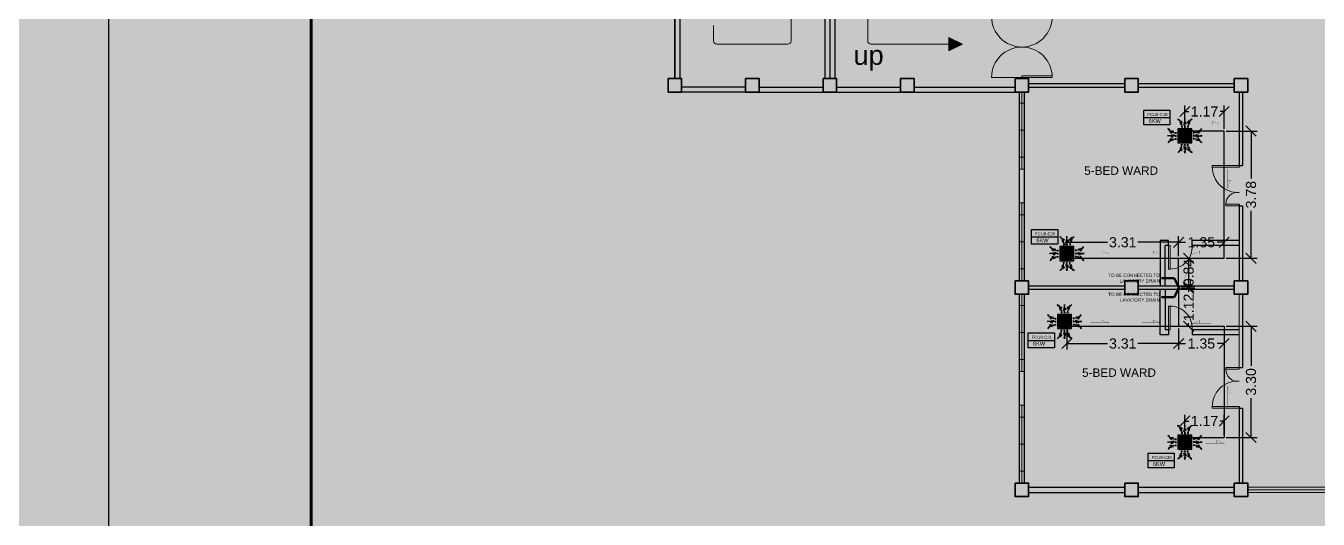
# Model space of a CAD drawing. Header units: millimetres. Extents: x -60 to 576, y -39 to 287.
# Drawn here: x 320.07 to 358.41, y 99.44 to 114.08 of the extents above; entities that cross this region are included whole.
import ezdxf

# ---------------------------------------------------------------- set-up
doc = ezdxf.new("R2010")
doc.units = ezdxf.units.MM
doc.header["$MEASUREMENT"] = 0
for name, color, linetype in [('AIR', 7, 'Continuous'), ('AIR-00', 7, 'Continuous'), ('AIR-01', 7, 'Continuous'), ('AIR-02', 7, 'Continuous'), ('AIR-04', 7, 'Continuous'), ('DRAIN PIPE', 7, 'Continuous'), ('fcu drain', 7, 'Continuous'), ('label', 7, 'Continuous'), ('Legends', 7, 'Continuous'), ('M-AC-TEXT', 7, 'Continuous'), ('template', 7, 'Continuous')]:
    doc.layers.add(name, color=color, linetype=linetype)
doc.styles.add('ar-dim-axis', font='romans.shx', dxfattribs={"width": 0.8})
doc.styles.add('OIP FONT', font='GOTHIC.TTF', dxfattribs={"height": 150})
doc.styles.get("Standard").update_dxf_attribs({"font": 'arial.ttf'})
doc.styles.add('SWISSLT175', font='swissl.ttf', dxfattribs={"height": 0.175})
doc.dimstyles.new('ar-dim-axis', dxfattribs={"dimtxt": 350, "dimasz": 250, "dimexe": 75, "dimexo": 75, "dimgap": 200, "dimtad": 1, "dimdec": 0, "dimzin": 12, "dimdsep": 46, "dimtxsty": 'ar-dim-axis', "dimblk": 'ARCHTICK', "dimcen": 120, "dimclrd": 11, "dimclre": 8, "dimclrt": 4, "dimadec": 0, "dimazin": 3, "dimtm": 1, "dimtfac": 1, "dimtdec": 0, "dimtix": 1, "dimtmove": 2, "dimatfit": 3, "dimldrblk": 'ARCHTICK', "dimfxl": 1, "dimtolj": 1, "dimtzin": 0, "dimarcsym": 1})
doc.dimstyles.new('Copy of dimension', dxfattribs={"dimtxt": 0.3, "dimasz": 0.3, "dimexe": 0.18, "dimexo": 0.0625, "dimgap": 0.09, "dimtad": 0, "dimzin": 0, "dimdsep": 46, "dimtxsty": 'Standard', "dimblk": 'OBLIQUE', "dimcen": 0.09, "dimclrd": 256, "dimclre": 256, "dimclrt": 256, "dimadec": 0, "dimazin": 0, "dimtfac": 1, "dimtofl": 0, "dimtmove": 0, "dimatfit": 3, "dimldrblk": 'OBLIQUE', "dimfxl": 1, "dimtolj": 1, "dimtzin": 0, "dimarcsym": 0})

# ---------------------------------------------------------------- blocks, each defined once
blk = doc.blocks.new('_ARCHTICK')
at = {"color": 0, "linetype": 'ByBlock', "const_width": 0.15}
blk.add_lwpolyline([(-0.5, -0.5), (0.5, 0.5)], dxfattribs=at)
blk = doc.blocks.new('FCU-13000P (CASSETTE SPLIT)')
at = {"layer": 'AIR-00', "ltscale": 3}
for p, q in [((0, 0.523), (0, 1)), ((-0.523, 0), (-1, 0)), ((-0.558, 0.193), (-0.487, 0.193)), ((-0.558, 0.162), (-0.487, 0.162)), ((-0.558, 0.016), (-0.487, 0.016)), ((-0.193, 0.558), (-0.193, 0.487)), ((-0.162, 0.558), (-0.162, 0.487)), ((-0.016, 0.558), (-0.016, 0.487)), ((0.016, 0.558), (0.016, 0.487)), ((0.162, 0.558), (0.162, 0.487)), ((0.193, 0.558), (0.193, 0.487)), ((0.558, 0.193), (0.487, 0.193)), ((0.558, 0.162), (0.487, 0.162)), ((0.558, 0.016), (0.487, 0.016)), ((0.523, 0), (1, 0)), ((-0.558, -0.016), (-0.487, -0.016)), ((-0.558, -0.162), (-0.487, -0.162)), ((-0.558, -0.193), (-0.487, -0.193)), ((-0.193, -0.558), (-0.193, -0.487)), ((-0.162, -0.558), (-0.162, -0.487)), ((-0.016, -0.558), (-0.016, -0.487)), ((0, -0.523), (0, -1)), ((0.016, -0.558), (0.016, -0.487)), ((0.162, -0.558), (0.162, -0.487)), ((0.193, -0.558), (0.193, -0.487)), ((0.558, -0.016), (0.487, -0.016)), ((0.558, -0.162), (0.487, -0.162)), ((0.558, -0.193), (0.487, -0.193))]:
    blk.add_line(p, q, dxfattribs=at)
at = {"layer": 'AIR-00'}
for p, q in [((0.295, -0.295), (-0.295, 0.295)), ((0.295, 0.295), (-0.295, -0.295))]:
    blk.add_line(p, q, dxfattribs=at)
at = {"layer": 'AIR-00', "ltscale": 3}
for points in [[(-0.335, 0.895), (-0.311, 0.932), (-0.416, 0.973)], [(-0.022, 0.89), (0.022, 0.89), (0, 1)], [(0.335, 0.895), (0.311, 0.932), (0.416, 0.973)], [(-0.89, 0.022), (-0.89, -0.022), (-1, 0)], [(-0.895, 0.335), (-0.932, 0.311), (-0.973, 0.416)], [(0.89, 0.022), (0.89, -0.022), (1, 0)], [(0.895, 0.335), (0.932, 0.311), (0.973, 0.416)], [(-0.895, -0.335), (-0.932, -0.311), (-0.973, -0.416)], [(0.895, -0.335), (0.932, -0.311), (0.973, -0.416)], [(-0.335, -0.895), (-0.311, -0.932), (-0.416, -0.973)], [(-0.022, -0.89), (0.022, -0.89), (0, -1)], [(0.335, -0.895), (0.311, -0.932), (0.416, -0.973)]]:
    blk.add_lwpolyline(points, close=True, dxfattribs=at)
at = {"layer": 'AIR-00'}
for points in [[(-0.323, 0.914, -0.171809), (-0.178, 0.558), (-0.178, 0.522)], [(0.323, 0.914, 0.171809), (0.178, 0.558), (0.178, 0.522)], [(-0.914, 0.323, 0.171809), (-0.558, 0.178), (-0.522, 0.178)], [(0.914, 0.323, -0.171809), (0.558, 0.178), (0.522, 0.178)], [(-0.914, -0.323, -0.171809), (-0.558, -0.178), (-0.522, -0.178)], [(-0.323, -0.914, 0.171809), (-0.178, -0.558), (-0.178, -0.522)], [(0.323, -0.914, -0.171809), (0.178, -0.558), (0.178, -0.522)], [(0.914, -0.323, 0.171809), (0.558, -0.178), (0.522, -0.178)]]:
    blk.add_lwpolyline(points, format="xyb", dxfattribs=at)
for points in [[(-0.26, -0.26), (0.26, -0.26), (0.26, 0.26), (-0.26, 0.26)], [(-0.21, -0.21), (0.21, -0.21), (0.21, 0.21), (-0.21, 0.21)], [(-0.16, -0.16), (0.16, -0.16), (0.16, 0.16), (-0.16, 0.16)], [(-0.11, -0.11), (0.11, -0.11), (0.11, 0.11), (-0.11, 0.11)], [(-0.06, -0.06), (0.06, -0.06), (0.06, 0.06), (-0.06, 0.06)]]:
    blk.add_lwpolyline(points, close=True, dxfattribs=at)
at = {"layer": 'AIR-00', "ltscale": 3}
for points in [[(-0.268, 0.84), (-0.231, 0.852), (-0.134, 0.882), (-0.422, 0.704), (0.005, 0.903), (-0.358, 0.645), (-0.239, 0.678), (-0.199, 0.69)], [(0.268, 0.84), (0.231, 0.852), (0.134, 0.882), (0.422, 0.704), (-0.005, 0.903), (0.358, 0.645), (0.239, 0.678), (0.199, 0.69)], [(-0.84, 0.268), (-0.852, 0.231), (-0.882, 0.134), (-0.704, 0.422), (-0.903, -0.005), (-0.645, 0.358), (-0.678, 0.239), (-0.69, 0.199)], [(0.84, 0.268), (0.852, 0.231), (0.882, 0.134), (0.704, 0.422), (0.903, -0.005), (0.645, 0.358), (0.678, 0.239), (0.69, 0.199)], [(-0.84, -0.268), (-0.852, -0.231), (-0.882, -0.134), (-0.704, -0.422), (-0.903, 0.005), (-0.645, -0.358), (-0.678, -0.239), (-0.69, -0.199)], [(-0.268, -0.84), (-0.231, -0.852), (-0.134, -0.882), (-0.422, -0.704), (0.005, -0.903), (-0.358, -0.645), (-0.239, -0.678), (-0.199, -0.69)], [(0.268, -0.84), (0.231, -0.852), (0.134, -0.882), (0.422, -0.704), (-0.005, -0.903), (0.358, -0.645), (0.239, -0.678), (0.199, -0.69)], [(0.84, -0.268), (0.852, -0.231), (0.882, -0.134), (0.704, -0.422), (0.903, 0.005), (0.645, -0.358), (0.678, -0.239), (0.69, -0.199)]]:
    blk.add_open_spline(points, degree=3, knots=[0.0032834, 0.0032834, 0.0032834, 0.0032834, 0.0712567, 0.1924075, 0.3347111, 0.5062145, 0.5813292, 0.5813292, 0.5813292, 0.5813292], dxfattribs=at)
for points in [[(0, 0.8), (0.077, 0.776), (-0.058, 0.755), (0.098, 0.718), (-0.087, 0.663), (0, 0.631)], [(-0.8, 0), (-0.776, -0.077), (-0.755, 0.058), (-0.718, -0.098), (-0.663, 0.087), (-0.631, 0)], [(0.8, 0), (0.776, -0.077), (0.755, 0.058), (0.718, -0.098), (0.663, 0.087), (0.631, 0)], [(0, -0.8), (0.077, -0.776), (-0.058, -0.755), (0.098, -0.718), (-0.087, -0.663), (0, -0.631)]]:
    blk.add_spline(points, degree=3, dxfattribs=at)
for points in [[(-0.416, 0.973), (-0.335, 0.895), (-0.311, 0.932)], [(0, 1), (-0.022, 0.89), (0.022, 0.89)], [(0.416, 0.973), (0.335, 0.895), (0.311, 0.932)], [(-1, 0), (-0.89, 0.022), (-0.89, -0.022)], [(-0.973, 0.416), (-0.895, 0.335), (-0.932, 0.311)], [(1, 0), (0.89, 0.022), (0.89, -0.022)], [(0.973, 0.416), (0.895, 0.335), (0.932, 0.311)], [(-0.973, -0.416), (-0.895, -0.335), (-0.932, -0.311)], [(0.973, -0.416), (0.895, -0.335), (0.932, -0.311)], [(-0.416, -0.973), (-0.335, -0.895), (-0.311, -0.932)], [(0, -1), (-0.022, -0.89), (0.022, -0.89)], [(0.416, -0.973), (0.335, -0.895), (0.311, -0.932)]]:
    blk.add_solid(points, dxfattribs=at)
at = {"layer": 'AIR-01'}
for points in [[(-0.373, 0.31), (-0.348, 0.31), (-0.348, -0.31), (-0.373, -0.31)], [(-0.31, 0.372), (0.31, 0.372), (0.31, 0.348), (-0.31, 0.348)], [(0.372, 0.31), (0.348, 0.31), (0.348, -0.31), (0.372, -0.31)], [(-0.31, -0.373), (0.31, -0.373), (0.31, -0.348), (-0.31, -0.348)]]:
    blk.add_lwpolyline(points, close=True, dxfattribs=at)
at = {"layer": 'AIR-02'}
blk.add_lwpolyline([(-0.26, -0.31), (0.26, -0.31, 0.414214), (0.31, -0.26), (0.31, 0.26, 0.414214), (0.26, 0.31), (-0.26, 0.31, 0.414214), (-0.31, 0.26), (-0.31, -0.26, 0.414214)], format="xyb", close=True, dxfattribs=at)
at = {"layer": 'AIR-04'}
blk.add_lwpolyline([(-0.41, -0.41), (0.41, -0.41), (0.41, 0.41), (-0.41, 0.41)], close=True, dxfattribs=at)
blk = doc.blocks.new('_Oblique')
at = {"color": 0, "linetype": 'ByBlock', "lineweight": -2}
blk.add_line((-0.5, -0.5), (0.5, 0.5), dxfattribs=at)
blk = doc.blocks.new('*D230')
at = {"lineweight": -2, "transparency": 16777216}
for p, q in [((354.458, 111.02), (354.458, 111.716)), ((355.624, 111.02), (355.624, 111.716)), ((354.458, 111.536), (354.576, 111.536)), ((355.624, 111.536), (355.507, 111.536))]:
    blk.add_line(p, q, dxfattribs=at)
at = {"layer": 'Defpoints', "color": 0, "transparency": 16777216}
for p in [(355.624, 111.536), (354.458, 110.958), (355.624, 110.958)]:
    blk.add_point(p, dxfattribs=at)
at = {"lineweight": -2, "transparency": 16777216, "xscale": 0.3, "yscale": 0.3, "zscale": 0.3, "rotation": 180}
blk.add_blockref('_Oblique', (354.458, 111.536), dxfattribs=at)
at = {"lineweight": -2, "transparency": 16777216, "xscale": 0.3, "yscale": 0.3, "zscale": 0.3}
blk.add_blockref('_Oblique', (355.624, 111.536), dxfattribs=at)
at = {"transparency": 16777216, "insert": (355.041, 111.536), "char_height": 0.3, "attachment_point": 5}
blk.add_mtext('\\A1;1.17', dxfattribs=at)
blk = doc.blocks.new('*D231')
at = {"lineweight": -2, "transparency": 16777216}
for p, q in [((355.686, 110.958), (356.602, 110.958)), ((356.422, 110.958), (356.422, 109.549)), ((356.422, 107.181), (356.422, 108.59)), ((355.686, 107.181), (356.602, 107.181))]:
    blk.add_line(p, q, dxfattribs=at)
at = {"layer": 'Defpoints', "color": 0, "transparency": 16777216}
for p in [(355.624, 110.958), (355.624, 107.181), (356.422, 107.181)]:
    blk.add_point(p, dxfattribs=at)
at = {"lineweight": -2, "transparency": 16777216, "xscale": 0.3, "yscale": 0.3, "zscale": 0.3}
for p, rotation in [((356.422, 110.958), 90), ((356.422, 107.181), 270)]:
    blk.add_blockref('_Oblique', p, dxfattribs=dict(at, rotation=rotation))
at = {"transparency": 16777216, "insert": (356.422, 109.07), "char_height": 0.3, "attachment_point": 5, "rotation": 90}
blk.add_mtext('\\A1;3.78', dxfattribs=at)
blk = doc.blocks.new('*D232')
at = {"lineweight": -2, "transparency": 16777216}
for p, q in [((354.273, 107.244), (354.273, 107.836)), ((355.624, 107.244), (355.624, 107.836)), ((354.273, 107.656), (354.482, 107.656)), ((355.624, 107.656), (355.415, 107.656))]:
    blk.add_line(p, q, dxfattribs=at)
at = {"layer": 'Defpoints', "color": 0, "transparency": 16777216}
for p in [(354.273, 107.656), (354.273, 107.181), (355.624, 107.181)]:
    blk.add_point(p, dxfattribs=at)
at = {"lineweight": -2, "transparency": 16777216, "xscale": 0.3, "yscale": 0.3, "zscale": 0.3, "rotation": 180}
blk.add_blockref('_Oblique', (354.273, 107.656), dxfattribs=at)
at = {"lineweight": -2, "transparency": 16777216, "xscale": 0.3, "yscale": 0.3, "zscale": 0.3}
blk.add_blockref('_Oblique', (355.624, 107.656), dxfattribs=at)
at = {"transparency": 16777216, "insert": (354.948, 107.656), "char_height": 0.3, "attachment_point": 5}
blk.add_mtext('\\A1;1.35', dxfattribs=at)
blk = doc.blocks.new('*D233')
at = {"lineweight": -2, "transparency": 16777216}
for p, q in [((350.958, 107.244), (350.958, 107.836)), ((354.273, 107.244), (354.273, 107.836)), ((350.958, 107.656), (352.165, 107.656)), ((354.273, 107.656), (353.066, 107.656))]:
    blk.add_line(p, q, dxfattribs=at)
at = {"layer": 'Defpoints', "color": 0, "transparency": 16777216}
for p in [(350.958, 107.656), (350.958, 107.181), (354.273, 107.181)]:
    blk.add_point(p, dxfattribs=at)
at = {"lineweight": -2, "transparency": 16777216, "xscale": 0.3, "yscale": 0.3, "zscale": 0.3, "rotation": 180}
blk.add_blockref('_Oblique', (350.958, 107.656), dxfattribs=at)
at = {"lineweight": -2, "transparency": 16777216, "xscale": 0.3, "yscale": 0.3, "zscale": 0.3}
blk.add_blockref('_Oblique', (354.273, 107.656), dxfattribs=at)
at = {"transparency": 16777216, "insert": (352.616, 107.656), "char_height": 0.3, "attachment_point": 5}
blk.add_mtext('\\A1;3.31', dxfattribs=at)
blk = doc.blocks.new('*D234')
at = {"lineweight": -2, "transparency": 16777216}
for p, q in [((354.335, 107.181), (354.751, 107.181)), ((354.571, 107.181), (354.571, 106.338)), ((354.335, 106.338), (354.751, 106.338))]:
    blk.add_line(p, q, dxfattribs=at)
at = {"layer": 'Defpoints', "color": 0, "transparency": 16777216}
for p in [(354.273, 107.181), (354.273, 106.338), (354.571, 106.338)]:
    blk.add_point(p, dxfattribs=at)
at = {"lineweight": -2, "transparency": 16777216, "xscale": 0.3, "yscale": 0.3, "zscale": 0.3}
for p, rotation in [((354.571, 107.181), 90), ((354.571, 106.338), 270)]:
    blk.add_blockref('_Oblique', p, dxfattribs=dict(at, rotation=rotation))
at = {"transparency": 16777216, "insert": (354.571, 106.76), "char_height": 0.3, "attachment_point": 5, "rotation": 90}
blk.add_mtext('\\A1;0.84', dxfattribs=at)
blk = doc.blocks.new('*D235')
at = {"lineweight": -2, "transparency": 16777216}
for p, q in [((354.335, 106.288), (354.751, 106.288)), ((354.571, 106.288), (354.571, 106.19)), ((354.335, 105.164), (354.751, 105.164)), ((354.571, 105.164), (354.571, 105.262))]:
    blk.add_line(p, q, dxfattribs=at)
at = {"layer": 'Defpoints', "color": 0, "transparency": 16777216}
for p in [(354.273, 106.288), (354.273, 105.164), (354.571, 105.164)]:
    blk.add_point(p, dxfattribs=at)
at = {"lineweight": -2, "transparency": 16777216, "xscale": 0.3, "yscale": 0.3, "zscale": 0.3}
for p, rotation in [((354.571, 106.288), 90), ((354.571, 105.164), 270)]:
    blk.add_blockref('_Oblique', p, dxfattribs=dict(at, rotation=rotation))
at = {"transparency": 16777216, "insert": (354.571, 105.726), "char_height": 0.3, "attachment_point": 5, "rotation": 90}
blk.add_mtext('\\A1;1.12', dxfattribs=at)
blk = doc.blocks.new('*D236')
at = {"lineweight": -2, "transparency": 16777216}
for p, q in [((350.958, 105.101), (350.958, 104.472)), ((354.273, 105.101), (354.273, 104.472)), ((350.958, 104.652), (352.165, 104.652)), ((354.273, 104.652), (353.066, 104.652))]:
    blk.add_line(p, q, dxfattribs=at)
at = {"layer": 'Defpoints', "color": 0, "transparency": 16777216}
for p in [(350.958, 105.164), (354.273, 105.164), (350.958, 104.652)]:
    blk.add_point(p, dxfattribs=at)
at = {"lineweight": -2, "transparency": 16777216, "xscale": 0.3, "yscale": 0.3, "zscale": 0.3, "rotation": 180}
blk.add_blockref('_Oblique', (350.958, 104.652), dxfattribs=at)
at = {"lineweight": -2, "transparency": 16777216, "xscale": 0.3, "yscale": 0.3, "zscale": 0.3}
blk.add_blockref('_Oblique', (354.273, 104.652), dxfattribs=at)
at = {"transparency": 16777216, "insert": (352.616, 104.652), "char_height": 0.3, "attachment_point": 5}
blk.add_mtext('\\A1;3.31', dxfattribs=at)
blk = doc.blocks.new('*D237')
at = {"lineweight": -2, "transparency": 16777216}
for p, q in [((354.273, 105.101), (354.273, 104.472)), ((355.624, 105.101), (355.624, 104.472)), ((354.273, 104.652), (354.482, 104.652)), ((355.624, 104.652), (355.415, 104.652))]:
    blk.add_line(p, q, dxfattribs=at)
at = {"layer": 'Defpoints', "color": 0, "transparency": 16777216}
for p in [(354.273, 105.164), (355.624, 105.164), (355.624, 104.652)]:
    blk.add_point(p, dxfattribs=at)
at = {"lineweight": -2, "transparency": 16777216, "xscale": 0.3, "yscale": 0.3, "zscale": 0.3, "rotation": 180}
blk.add_blockref('_Oblique', (354.273, 104.652), dxfattribs=at)
at = {"lineweight": -2, "transparency": 16777216, "xscale": 0.3, "yscale": 0.3, "zscale": 0.3}
blk.add_blockref('_Oblique', (355.624, 104.652), dxfattribs=at)
at = {"transparency": 16777216, "insert": (354.948, 104.652), "char_height": 0.3, "attachment_point": 5}
blk.add_mtext('\\A1;1.35', dxfattribs=at)
blk = doc.blocks.new('*D238')
at = {"lineweight": -2, "transparency": 16777216}
for p, q in [((355.686, 105.164), (356.602, 105.164)), ((356.422, 105.164), (356.422, 103.993)), ((356.422, 101.865), (356.422, 103.035)), ((355.686, 101.865), (356.602, 101.865))]:
    blk.add_line(p, q, dxfattribs=at)
at = {"layer": 'Defpoints', "color": 0, "transparency": 16777216}
for p in [(355.624, 105.164), (355.624, 101.865), (356.422, 101.865)]:
    blk.add_point(p, dxfattribs=at)
at = {"lineweight": -2, "transparency": 16777216, "xscale": 0.3, "yscale": 0.3, "zscale": 0.3}
for p, rotation in [((356.422, 105.164), 90), ((356.422, 101.865), 270)]:
    blk.add_blockref('_Oblique', p, dxfattribs=dict(at, rotation=rotation))
at = {"transparency": 16777216, "insert": (356.422, 103.514), "char_height": 0.3, "attachment_point": 5, "rotation": 90}
blk.add_mtext('\\A1;3.30', dxfattribs=at)
blk = doc.blocks.new('*D239')
at = {"lineweight": -2, "transparency": 16777216}
for p, q in [((354.458, 101.928), (354.458, 102.535)), ((355.624, 101.928), (355.624, 102.535)), ((354.458, 102.355), (354.576, 102.355)), ((355.624, 102.355), (355.507, 102.355))]:
    blk.add_line(p, q, dxfattribs=at)
at = {"layer": 'Defpoints', "color": 0, "transparency": 16777216}
for p in [(354.458, 102.355), (354.458, 101.865), (355.624, 101.865)]:
    blk.add_point(p, dxfattribs=at)
at = {"lineweight": -2, "transparency": 16777216, "xscale": 0.3, "yscale": 0.3, "zscale": 0.3, "rotation": 180}
blk.add_blockref('_Oblique', (354.458, 102.355), dxfattribs=at)
at = {"lineweight": -2, "transparency": 16777216, "xscale": 0.3, "yscale": 0.3, "zscale": 0.3}
blk.add_blockref('_Oblique', (355.624, 102.355), dxfattribs=at)
at = {"transparency": 16777216, "insert": (355.041, 102.355), "char_height": 0.3, "attachment_point": 5}
blk.add_mtext('\\A1;1.17', dxfattribs=at)

msp = doc.modelspace()

# ---------------------------------------------------------------- linework, layer by layer
at = {"color": 8, "lineweight": 9}
for p, q in [((342.773, 113.634), (342.773, 127.588)), ((345.048, 127.588), (345.048, 113.634)), ((340.473, 114.088), (340.473, 113.634)), ((340.573, 113.534), (342.673, 113.534)), ((345.148, 113.534), (347.456, 113.534)), ((347.456, 113.534), (347.456, 113.734)), ((347.856, 113.534), (347.456, 113.734)), ((347.456, 113.534), (347.456, 113.334)), ((347.856, 113.534), (347.456, 113.334)), ((347.466, 113.534), (347.466, 113.729)), ((347.466, 113.534), (347.466, 113.339)), ((347.476, 113.534), (347.476, 113.724)), ((347.476, 113.534), (347.476, 113.344)), ((347.486, 113.719), (347.486, 113.534)), ((347.486, 113.534), (347.486, 113.349)), ((347.496, 113.714), (347.496, 113.534)), ((347.496, 113.534), (347.496, 113.354)), ((347.506, 113.709), (347.506, 113.534)), ((347.506, 113.534), (347.506, 113.359)), ((347.516, 113.704), (347.516, 113.534)), ((347.516, 113.534), (347.516, 113.364)), ((347.526, 113.699), (347.526, 113.534)), ((347.526, 113.534), (347.526, 113.369)), ((347.536, 113.694), (347.536, 113.534)), ((347.536, 113.534), (347.536, 113.374)), ((347.546, 113.689), (347.546, 113.534)), ((347.546, 113.689), (347.546, 113.534)), ((347.546, 113.534), (347.546, 113.379)), ((347.546, 113.534), (347.546, 113.379)), ((347.556, 113.684), (347.556, 113.534)), ((347.556, 113.534), (347.556, 113.384)), ((347.566, 113.679), (347.566, 113.534)), ((347.566, 113.534), (347.566, 113.389)), ((347.576, 113.674), (347.576, 113.534)), ((347.576, 113.534), (347.576, 113.394)), ((347.586, 113.669), (347.586, 113.534)), ((347.586, 113.534), (347.586, 113.399)), ((347.596, 113.664), (347.596, 113.534)), ((347.596, 113.534), (347.596, 113.404)), ((347.606, 113.659), (347.606, 113.534)), ((347.606, 113.534), (347.606, 113.409)), ((347.616, 113.654), (347.616, 113.534)), ((347.616, 113.534), (347.616, 113.414)), ((347.626, 113.649), (347.626, 113.534)), ((347.626, 113.534), (347.626, 113.419)), ((347.636, 113.644), (347.636, 113.534)), ((347.636, 113.534), (347.636, 113.424)), ((347.646, 113.639), (347.646, 113.534)), ((347.646, 113.534), (347.646, 113.429)), ((347.656, 113.634), (347.656, 113.534)), ((347.656, 113.534), (347.656, 113.434)), ((347.666, 113.629), (347.666, 113.534)), ((347.666, 113.534), (347.666, 113.439)), ((347.676, 113.624), (347.676, 113.534)), ((347.676, 113.534), (347.676, 113.444)), ((347.686, 113.619), (347.686, 113.534)), ((347.686, 113.534), (347.686, 113.449)), ((347.696, 113.614), (347.696, 113.534)), ((347.696, 113.534), (347.696, 113.454)), ((347.706, 113.609), (347.706, 113.534)), ((347.706, 113.534), (347.706, 113.459)), ((347.716, 113.604), (347.716, 113.534)), ((347.716, 113.534), (347.716, 113.464)), ((347.726, 113.599), (347.726, 113.534)), ((347.726, 113.534), (347.726, 113.469)), ((347.736, 113.594), (347.736, 113.534)), ((347.736, 113.534), (347.736, 113.474)), ((347.746, 113.589), (347.746, 113.534)), ((347.746, 113.534), (347.746, 113.479)), ((347.756, 113.584), (347.756, 113.534)), ((347.756, 113.534), (347.756, 113.484)), ((347.766, 113.579), (347.766, 113.534)), ((347.766, 113.534), (347.766, 113.489)), ((347.776, 113.574), (347.776, 113.534)), ((347.776, 113.534), (347.776, 113.494)), ((347.786, 113.569), (347.786, 113.534)), ((347.786, 113.534), (347.786, 113.499)), ((347.796, 113.564), (347.796, 113.534)), ((347.796, 113.534), (347.796, 113.504)), ((347.806, 113.559), (347.806, 113.534)), ((347.806, 113.534), (347.806, 113.509)), ((347.816, 113.554), (347.816, 113.534)), ((347.816, 113.534), (347.816, 113.514)), ((347.826, 113.549), (347.826, 113.534)), ((347.826, 113.534), (347.826, 113.519)), ((347.836, 113.544), (347.836, 113.534)), ((347.836, 113.534), (347.836, 113.524)), ((347.846, 113.539), (347.846, 113.534)), ((347.846, 113.534), (347.846, 113.529)), ((354.623, 106.563), (354.623, 106.363)), ((354.623, 106.363), (355.123, 106.363)), ((354.623, 106.263), (355.123, 106.263))]:
    msp.add_line(p, q, dxfattribs=at)
at = {"color": 8, "lineweight": 25}
for p, q in [((343.773, 114.688), (343.773, 112.513)), ((344.073, 114.688), (344.073, 112.513)), ((339.323, 112.513), (339.323, 114.338)), ((339.323, 114.338), (339.323, 112.513)), ((339.473, 114.338), (339.473, 112.513)), ((343.923, 114.388), (343.923, 112.513)), ((349.548, 112.55), (349.698, 112.55)), ((349.548, 112.513), (349.548, 112.55)), ((349.698, 112.513), (349.698, 112.55)), ((341.423, 112.263), (339.523, 112.263)), ((341.423, 112.113), (339.523, 112.113)), ((341.823, 112.263), (343.723, 112.263)), ((341.823, 112.113), (346.023, 112.113)), ((344.123, 112.263), (346.023, 112.263)), ((346.423, 112.263), (349.423, 112.263)), ((346.423, 112.113), (349.423, 112.113))]:
    msp.add_line(p, q, dxfattribs=at)
at = {"color": 8, "linetype": 'ByBlock', "lineweight": 25}
for p, q in [((349.548, 113.453), (349.548, 113.447)), ((349.698, 113.453), (349.698, 113.447)), ((349.548, 112.55), (349.548, 112.538)), ((349.698, 112.55), (349.698, 112.538)), ((349.823, 112.363), (352.673, 112.363)), ((353.073, 112.363), (355.923, 112.363)), ((349.548, 106.513), (349.548, 112.113)), ((349.698, 106.513), (349.698, 112.113)), ((349.823, 112.263), (352.673, 112.263)), ((353.073, 112.263), (355.923, 112.263)), ((356.073, 112.113), (356.073, 109.888)), ((356.173, 112.113), (356.173, 109.938)), ((356.073, 109.938), (356.173, 109.938)), ((356.073, 108.788), (356.073, 106.513)), ((356.073, 108.738), (356.173, 108.738)), ((356.173, 108.738), (356.173, 106.513)), ((353.723, 107.713), (353.723, 106.363)), ((354.673, 107.563), (354.673, 107.713)), ((349.823, 106.363), (352.673, 106.363)), ((349.823, 106.263), (352.673, 106.263)), ((353.073, 106.363), (355.923, 106.363)), ((353.073, 106.263), (355.923, 106.263)), ((353.723, 104.913), (353.723, 106.263)), ((349.548, 100.513), (349.548, 106.113)), ((349.698, 100.513), (349.698, 106.113)), ((356.173, 106.113), (356.173, 103.938)), ((356.073, 103.938), (356.173, 103.938)), ((356.073, 102.788), (356.073, 100.513)), ((356.073, 102.738), (356.173, 102.738)), ((356.173, 102.738), (356.173, 100.513)), ((349.823, 100.388), (352.673, 100.388)), ((349.823, 100.238), (352.673, 100.238)), ((353.073, 100.388), (355.923, 100.388)), ((353.073, 100.238), (355.923, 100.238))]:
    msp.add_line(p, q, dxfattribs=at)
at = {"color": 8, "lineweight": 13}
for p, q in [((349.623, 112.55), (348.723, 112.55)), ((350.523, 112.6), (349.623, 112.6)), ((349.623, 112.6), (349.623, 112.55)), ((349.623, 112.55), (350.523, 112.55)), ((350.523, 112.55), (350.523, 112.6))]:
    msp.add_line(p, q, dxfattribs=at)
at = {"color": 8, "linetype": 'ByBlock', "lineweight": 9}
for p, q in [((349.623, 112.113), (349.623, 109.825)), ((349.548, 110.981), (349.548, 111.781)), ((349.548, 111.781), (349.698, 111.781)), ((349.698, 111.781), (349.698, 110.181)), ((349.548, 110.981), (349.698, 110.981)), ((349.698, 110.181), (349.548, 110.181)), ((349.548, 109.825), (349.698, 109.825)), ((349.548, 108.825), (349.698, 108.825)), ((349.623, 108.825), (349.623, 106.513)), ((349.548, 107.669), (349.548, 108.469)), ((349.548, 108.469), (349.698, 108.469)), ((349.698, 108.469), (349.698, 106.869)), ((349.548, 107.669), (349.698, 107.669)), ((349.698, 106.869), (349.548, 106.869)), ((349.623, 106.113), (349.623, 103.825)), ((349.548, 104.981), (349.548, 105.781)), ((349.548, 105.781), (349.698, 105.781)), ((349.698, 105.781), (349.698, 104.181)), ((349.548, 104.981), (349.698, 104.981)), ((349.698, 104.181), (349.548, 104.181)), ((349.548, 103.825), (349.698, 103.825)), ((349.548, 102.825), (349.698, 102.825)), ((349.623, 102.825), (349.623, 100.513)), ((349.548, 101.669), (349.548, 102.469)), ((349.548, 102.469), (349.698, 102.469)), ((349.698, 102.469), (349.698, 100.869)), ((349.548, 101.669), (349.698, 101.669)), ((349.698, 100.869), (349.548, 100.869)), ((359.023, 100.388), (356.323, 100.388)), ((356.323, 100.313), (359.023, 100.313)), ((356.323, 100.238), (359.023, 100.238))]:
    msp.add_line(p, q, dxfattribs=at)
at = {"color": 8, "linetype": 'ByBlock', "lineweight": 25, "ltscale": 0.3}
for p, q in [((353.973, 107.713), (353.723, 107.713)), ((353.973, 107.563), (353.873, 107.563)), ((353.873, 106.363), (353.873, 107.563)), ((353.973, 107.563), (353.973, 107.713)), ((356.073, 107.713), (354.673, 107.713)), ((356.073, 107.563), (354.673, 107.563)), ((353.873, 106.263), (353.873, 105.063)), ((353.973, 104.913), (353.723, 104.913)), ((353.973, 105.063), (353.873, 105.063)), ((353.973, 105.063), (353.973, 104.913)), ((356.073, 105.063), (354.673, 105.063)), ((354.673, 105.063), (354.673, 104.913)), ((356.073, 104.913), (354.673, 104.913))]:
    msp.add_line(p, q, dxfattribs=at)
at = {"color": 8, "linetype": 'ByBlock', "lineweight": 13}
msp.add_line((356.073, 106.113), (356.073, 103.888), dxfattribs=at)
at = {"color": 8, "lineweight": 35}
for points in [[(339.123, 112.513), (339.523, 112.513), (339.523, 112.113), (339.123, 112.113)], [(341.423, 112.513), (341.823, 112.513), (341.823, 112.113), (341.423, 112.113)], [(343.723, 112.513), (344.123, 112.513), (344.123, 112.113), (343.723, 112.113)], [(346.023, 112.513), (346.423, 112.513), (346.423, 112.113), (346.023, 112.113)]]:
    msp.add_lwpolyline(points, close=True, dxfattribs=at)
at = {"color": 8, "linetype": 'ByBlock', "lineweight": 35}
for points in [[(349.423, 112.513), (349.823, 112.513), (349.823, 112.113), (349.423, 112.113)], [(352.673, 112.513), (353.073, 112.513), (353.073, 112.113), (352.673, 112.113)], [(355.923, 112.513), (356.323, 112.513), (356.323, 112.113), (355.923, 112.113)], [(349.423, 106.513), (349.823, 106.513), (349.823, 106.113), (349.423, 106.113)], [(352.673, 106.513), (353.073, 106.513), (353.073, 106.113), (352.673, 106.113)], [(355.923, 106.513), (356.323, 106.513), (356.323, 106.113), (355.923, 106.113)], [(349.423, 100.513), (349.823, 100.513), (349.823, 100.113), (349.423, 100.113)], [(352.673, 100.513), (353.073, 100.513), (353.073, 100.113), (352.673, 100.113)], [(355.923, 100.513), (356.323, 100.513), (356.323, 100.113), (355.923, 100.113)]]:
    msp.add_lwpolyline(points, close=True, dxfattribs=at)
at = {"color": 8, "lineweight": 9}
for points in [[(349.548, 112.113), (349.698, 112.113), (349.698, 109.825), (349.548, 109.825)], [(349.548, 108.825), (349.698, 108.825), (349.698, 106.513), (349.548, 106.513)], [(349.548, 106.113), (349.698, 106.113), (349.698, 103.825), (349.548, 103.825)], [(349.548, 102.825), (349.698, 102.825), (349.698, 100.513), (349.548, 100.513)]]:
    msp.add_lwpolyline(points, close=True, dxfattribs=at)
at = {"color": 8, "lineweight": 13, "ltscale": 0.03}
for points in [[(356.073, 109.888), (356.073, 109.938), (355.273, 109.938), (355.273, 109.888)], [(356.073, 108.738), (356.073, 108.788), (355.673, 108.788), (355.673, 108.738)], [(353.973, 107.563), (354.023, 107.563), (354.023, 106.863), (353.973, 106.863)], [(353.973, 105.063), (354.023, 105.063), (354.023, 105.763), (353.973, 105.763)], [(356.073, 103.938), (356.073, 103.888), (355.673, 103.888), (355.673, 103.938)], [(356.073, 102.788), (356.073, 102.738), (355.273, 102.738), (355.273, 102.788)]]:
    msp.add_lwpolyline(points, close=True, dxfattribs=at)
at = {"color": 8, "lineweight": 13}
for centre, start, end in [((349.623, 114.35), 180, 0), ((349.623, 112.55), 0, 180)]:
    msp.add_arc(centre, 0.9, start, end, dxfattribs=at)
at = {"color": 8, "lineweight": 9}
for centre, start, end in [((340.573, 113.634), 180, 270), ((342.673, 113.634), 270, 0), ((345.148, 113.634), 180, 270)]:
    msp.add_arc(centre, 0.1, start, end, dxfattribs=at)
at = {"color": 8, "lineweight": 13, "ltscale": 0.03}
for centre, radius, start, end in [((356.025, 109.888), 0.752, 180, 273.6952), ((356.026, 108.788), 0.353, 82.3719, 180), ((354.023, 107.514), 0.652, 270, 4.2422), ((354.023, 105.111), 0.652, 355.7578, 90), ((356.025, 102.788), 0.752, 86.3048, 180), ((356.026, 103.888), 0.353, 180, 277.6281)]:
    msp.add_arc(centre, radius, start, end, dxfattribs=at)
at = {"layer": 'DRAIN PIPE', "color": 7, "linetype": 'Continuous', "const_width": 0.005}
for points in [[(354.951, 111.155), (355.511, 111.155), (355.276, 111.244), (355.276, 111.155)], [(355.724, 109.828), (355.724, 109.267), (355.813, 109.502), (355.724, 109.502)], [(351.652, 107.308), (352.213, 107.308), (351.978, 107.397), (351.978, 107.308)], [(353.192, 107.308), (353.753, 107.308), (353.518, 107.397), (353.518, 107.308)], [(355.229, 107.301), (354.669, 107.301), (354.904, 107.39), (354.904, 107.301)], [(354.425, 107.074), (354.425, 106.514), (354.514, 106.749), (354.425, 106.749)], [(354.405, 105.372), (354.405, 105.932), (354.494, 105.697), (354.405, 105.697)], [(351.652, 105.265), (352.213, 105.265), (351.978, 105.354), (351.978, 105.265)], [(353.192, 105.265), (353.753, 105.265), (353.518, 105.354), (353.518, 105.265)], [(355.229, 105.25), (354.669, 105.25), (354.904, 105.339), (354.904, 105.25)], [(355.723, 102.83), (355.723, 103.39), (355.812, 103.155), (355.723, 103.155)], [(355.072, 101.698), (355.632, 101.698), (355.397, 101.787), (355.397, 101.698)]]:
    msp.add_lwpolyline(points, dxfattribs=at)
at = {"layer": 'fcu drain', "linetype": 'Continuous'}
for p, q in [((355.624, 110.958), (354.458, 110.958)), ((350.958, 107.181), (355.624, 107.181)), ((350.958, 105.164), (355.624, 105.164)), ((354.458, 101.865), (355.624, 101.865))]:
    msp.add_line(p, q, dxfattribs=at)
at = {"layer": 'fcu drain'}
for p, q in [((355.624, 107.181), (355.624, 110.958)), ((354.273, 106.338), (354.273, 107.181)), ((354.273, 106.288), (354.273, 105.164)), ((355.624, 105.164), (355.624, 101.865))]:
    msp.add_line(p, q, dxfattribs=at)
at = {"layer": 'fcu drain', "linetype": 'Continuous'}
for centre in [(354.273, 106.338), (354.273, 106.288)]:
    msp.add_circle(centre, 0.0183, dxfattribs=at)
at = {"layer": 'fcu drain', "color": 2, "linetype": 'Continuous'}
for centre in [(354.273, 106.338), (354.273, 106.288)]:
    msp.add_circle(centre, 0.00904, dxfattribs=at)
at = {"layer": 'Legends', "linetype": 'Continuous', "lineweight": 25}
for p, q in [((353.238, 111.358), (354.017, 111.358)), ((349.909, 107.817), (350.688, 107.817)), ((349.807, 104.748), (350.586, 104.748)), ((353.365, 101.18), (354.144, 101.18))]:
    msp.add_line(p, q, dxfattribs=at)
at = {"layer": 'Legends'}
for points in [[(353.238, 111.576), (354.017, 111.576), (354.017, 111.139), (353.238, 111.139)], [(349.909, 108.035), (350.688, 108.035), (350.688, 107.598), (349.909, 107.598)], [(349.807, 104.966), (350.586, 104.966), (350.586, 104.529), (349.807, 104.529)], [(353.365, 101.398), (354.144, 101.398), (354.144, 100.961), (353.365, 100.961)]]:
    msp.add_lwpolyline(points, close=True, dxfattribs=at)
at = {"layer": 'template'}
msp.add_line((322.519, 149.975), (322.519, 79.579), dxfattribs=at)
at = {"layer": 'template', "linetype": 'Continuous', "const_width": 0.0853}
msp.add_lwpolyline([(328.536, 82.588), (418.787, 82.588), (418.787, 146.967), (328.536, 146.967)], close=True, dxfattribs=at)

# ---------------------------------------------------------------- block references
at = {"layer": 'AIR', "xscale": 0.5113536813550488, "yscale": 0.5113536813550488, "zscale": 0.5113536813550488}
for p in [(354.458, 110.816), (350.958, 107.321), (350.887, 105.304), (354.457, 101.725)]:
    msp.add_blockref('FCU-13000P (CASSETTE SPLIT)', p, dxfattribs=at)

# ---------------------------------------------------------------- texts
at = {"color": 8, "lineweight": -2, "ltscale": 0.4, "insert": (345.074, 113.123), "char_height": 0.5778, "attachment_point": 5, "line_spacing_factor": 0.9, "style": 'SWISSLT175'}
msp.add_mtext('up', dxfattribs=at)
at = {"layer": 'label', "color": 8, "linetype": 'ByBlock', "lineweight": 9, "ltscale": 0.4, "char_height": 0.25, "attachment_point": 5, "line_spacing_factor": 0.8, "style": 'SWISSLT175'}
for insert in [(352.567, 109.781), (352.504, 103.788)]:
    msp.add_mtext('5-BED WARD', dxfattribs=dict(at, insert=insert))
at = {"layer": 'Legends', "linetype": 'Continuous', "lineweight": 25, "attachment_point": 1}
for s, width, insert, char_height in [('FCU9-C19', 0.44811, (353.343, 111.493), 0.09), ('6KW', 0.23674, (353.382, 111.317), 0.12), ('FCU9-C20', 0.44811, (350.014, 107.952), 0.09), ('6KW', 0.23674, (350.052, 107.776), 0.12), ('FCU9-C21', 0.44811, (349.912, 104.883), 0.09), ('6KW', 0.23674, (349.951, 104.707), 0.12), ('FCU9-C20', 0.44811, (353.47, 101.315), 0.09), ('6KW', 0.23674, (353.509, 101.139), 0.12)]:
    msp.add_mtext_dynamic_manual_height_columns(s, width=width, gutter_width=1.011, heights=[0], dxfattribs=dict(at, insert=insert, char_height=char_height))
at = {"layer": 'M-AC-TEXT', "char_height": 0.09822, "width": 1.56657, "attachment_point": 6, "style": 'OIP FONT'}
for insert in [(353.717, 106.594), (353.716, 106.026)]:
    msp.add_mtext('TO BE CONNECTED TO LAVATORY DRAIN', dxfattribs=dict(at, insert=insert))

# ---------------------------------------------------------------- dimensions: what is measured, and where the dimension line sits
for base, p1, p2, picture, middle in [((355.624, 111.536), (354.458, 110.958), (355.624, 110.958), '*D230', (355.041, 111.536)), ((350.9584, 107.6557), (354.273, 107.1814), (350.9584, 107.1814), '*D233', (352.6157, 107.6557)), ((354.273, 107.656), (355.624, 107.181), (354.273, 107.181), '*D232', (354.948, 107.656)), ((350.9584, 104.6519), (354.273, 105.1638), (350.9584, 105.1638), '*D236', (352.6157, 104.6519)), ((355.624, 104.652), (354.273, 105.164), (355.624, 105.164), '*D237', (354.948, 104.652)), ((354.458, 102.355), (355.624, 101.865), (354.458, 101.865), '*D239', (355.041, 102.355))]:
    dim = msp.add_linear_dim(base=base, p1=p1, p2=p2, dimstyle='Copy of dimension')
    dim.commit()
    dim.dimension.update_dxf_attribs({"geometry": picture, "text_midpoint": middle})
for base, p1, p2, picture, middle in [((356.422, 107.181), (355.624, 110.958), (355.624, 107.181), '*D231', (356.422, 109.07)), ((354.571, 105.164), (354.273, 106.288), (354.273, 105.164), '*D235', (354.571, 105.726)), ((356.422, 101.865), (355.624, 105.164), (355.624, 101.865), '*D238', (356.422, 103.514))]:
    dim = msp.add_linear_dim(base=base, p1=p1, p2=p2, angle=90, dimstyle='Copy of dimension')
    dim.commit()
    dim.dimension.update_dxf_attribs({"geometry": picture, "text_midpoint": middle})
dim = msp.add_linear_dim(base=(354.571, 106.338), p1=(354.273, 107.181), p2=(354.273, 106.338), angle=90, dimstyle='Copy of dimension')
dim.commit()
dim.dimension.update_dxf_attribs({"geometry": '*D234', "text_midpoint": (354.571, 106.76), "dimtype": 160})

# ---------------------------------------------------------------- leaders
at = {"layer": 'M-AC-TEXT', "annotation_type": 0, "has_hookline": 1, "text_width": 1.46}
for points, hookline_direction in [([(257.964, 108.343), (258.09, 108.591), (258.466, 108.592)], 0), ([(263.958, 108.329), (264.085, 108.577), (264.461, 108.578)], 0), ([(250.807, 107.216), (250.933, 107.464), (251.309, 107.465)], 0), ([(354.266, 106.345), (354.139, 106.593), (353.763, 106.594)], 1), ([(178.877, 105.216), (179.004, 105.464), (179.38, 105.465)], 0), ([(395.221, 100.371), (395.094, 100.619), (394.718, 100.62)], 1), ([(255.029, 138.631), (255.155, 138.383), (255.531, 138.384)], 0), ([(270.657, 138.65), (270.784, 138.402), (271.16, 138.403)], 0), ([(250.81, 135.924), (250.937, 135.676), (251.313, 135.678)], 0), ([(354.265, 135.03), (354.138, 134.782), (353.762, 134.783)], 1), ([(250.863, 129.773), (250.989, 129.525), (251.365, 129.527)], 0), ([(376.115, 126.041), (375.988, 125.793), (375.612, 125.794)], 1), ([(376.117, 115.276), (375.99, 115.028), (375.614, 115.029)], 1), ([(262.89, 114.901), (263.017, 114.653), (263.393, 114.654)], 0), ([(250.801, 107.149), (250.928, 106.901), (251.304, 106.902)], 0), ([(354.265, 106.272), (354.138, 106.024), (353.762, 106.025)], 1)]:
    msp.add_leader(points, dimstyle='ar-dim-axis', override={"dimtxt": 150, "dimasz": 150, "dimgap": 200, "dimtad": 0, "dimtih": 1, "dimtoh": 1, "dimtxsty": 'OIP FONT', "dimclrd": 256, "dimclre": 256, "dimclrt": 256, "dimfxl": 0.2, "dimfxlon": 1, "dimlwd": 65535, "dimlwe": 65535}, dxfattribs=dict(at, hookline_direction=hookline_direction))

doc.saveas('drawing.dxf')
